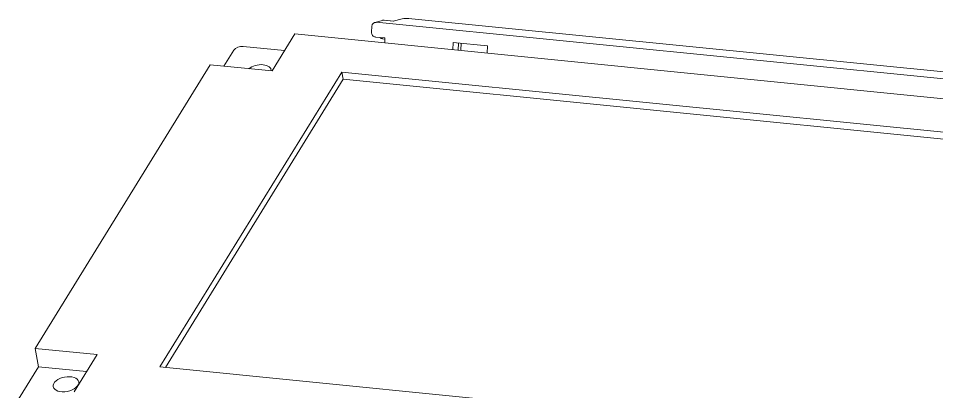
# Model space of a CAD drawing. Header units: millimetres. Extents: x -195 to 1349, y 148 to 750.
# Drawn here: x -15.6 to 108.6, y 281.5 to 332 of the extents above; entities that cross this region are included whole.
import ezdxf

# ---------------------------------------------------------------- set-up
doc = ezdxf.new("R2010")
doc.units = ezdxf.units.MM
doc.layers.get('0').update_dxf_attribs({"linetype": 'CONTINUOUS'})
doc.layers.add('1', color=7, linetype='CONTINUOUS', true_color=0xffffff)

# ---------------------------------------------------------------- blocks, each defined once
blk = doc.blocks.new('ghfdhfh')
at = {"layer": '1', "color": 7, "linetype": 'Continuous', "lineweight": 18}
for p, q in [((177.52, 714.51), (141.45, 687.46)), ((177.52, 714.51), (184.98, 710.68)), ((181.21, 715.2), (179.16, 713.67)), ((187.57, 712.62), (182.58, 715.19)), ((189.69, 714.21), (184.98, 710.68)), ((339.35, 637.44), (189.69, 714.21)), ((201.38, 711.59), (200.31, 711.71)), ((334.73, 642.8), (200.49, 711.66)), ((199.75, 711.37), (199.42, 710.64)), ((202.73, 710.95), (201.59, 711.53)), ((203.93, 710.81), (202.71, 710.95)), ((335.44, 643.52), (205.15, 710.35)), ((200.82, 709.25), (199.67, 709.84)), ((200.49, 709.26), (200.77, 709.12)), ((200.55, 708.64), (200.82, 709.25)), ((156.24, 678.98), (193.73, 707.09)), ((193.73, 707.09), (193.54, 706.12)), ((193.73, 707.09), (327.32, 638.57)), ((193.54, 706.12), (156.9, 678.64)), ((326.47, 637.94), (193.54, 706.12)), ((208.79, 704.41), (209.19, 705.29)), ((213.32, 703.18), (209.19, 705.29)), ((209.82, 704.97), (209.42, 704.09)), ((210.13, 704.81), (209.77, 704)), ((213.32, 703.18), (212.92, 702.29)), ((141.45, 687.46), (140.95, 685.01)), ((141.45, 687.46), (148.92, 683.63)), ((140.95, 685.01), (136.82, 681.91)), ((146.78, 682.03), (140.95, 685.01)), ((144.21, 680.1), (148.92, 683.63)), ((289.83, 610.46), (156.24, 678.98))]:
    blk.add_line(p, q, dxfattribs=at)
at = {"layer": '1', "color": 7, "linetype": 'Continuous', "lineweight": 13}
for p, q in [((201.55, 711.54), (200.49, 711.66)), ((202.71, 710.95), (201.55, 711.54))]:
    blk.add_line(p, q, dxfattribs=at)
at = {"layer": '1', "color": 7, "linetype": 'Continuous', "lineweight": 18}
for centre, start, end in [((201.31, 711), 62.8457, 83.664), ((200.77, 709.79), 202.3714, 242.8457)]:
    blk.add_arc(centre, 0.6, start, end, dxfattribs=at)
for centre, major_axis, ratio, start_param, end_param in [((182.03, 714.78), (-0.982, 0.191), 0.565827, 4.239362, 5.810158), ((183.21, 711.19), (-1.72, 0.33), 0.565827, 3.005796, 5.472929), ((200.24, 711.11), (-0.079, -0.595), 0.918536, 2.825219, 4.396015), ((199.91, 710.39), (0.079, 0.595), 0.918564, 1.254289, 2.825086), ((204.75, 710.39), (0.908, -0.406), 0.131043, 1.182169, 2.752965), ((210.19, 703.79), (-0.084, -0.494), 0.922486, 4.43776, 4.605388)]:
    blk.add_ellipse(centre, major_axis=major_axis, ratio=ratio, start_param=start_param, end_param=end_param, dxfattribs=at)
at = {"layer": '1', "color": 7, "linetype": 'Continuous', "lineweight": 13}
for centre, major_axis, ratio, start_param, end_param in [((201.31, 711), (0.066, 0.596), 0.917455, 5.947541, 6.283201), ((201.31, 711), (0.274, 0.534), 0.375639, 6.283168, 6.425055), ((200.77, 709.79), (0.274, 0.534), 0.375639, 2.435204, 3.14157)]:
    blk.add_ellipse(centre, major_axis=major_axis, ratio=ratio, start_param=start_param, end_param=end_param, dxfattribs=at)
at = {"layer": '1', "color": 7, "linetype": 'Continuous', "lineweight": 18}
blk.add_ellipse((143.55, 681.44), major_axis=(-1.72, 0.33), ratio=0.565827, dxfattribs=at)

msp = doc.modelspace()

# ---------------------------------------------------------------- block references
at = {"lineweight": 18, "rotation": 21.45139867509639}
msp.add_blockref('ghfdhfh', (106.424, -404.264), dxfattribs=at)

doc.saveas('drawing.dxf')
